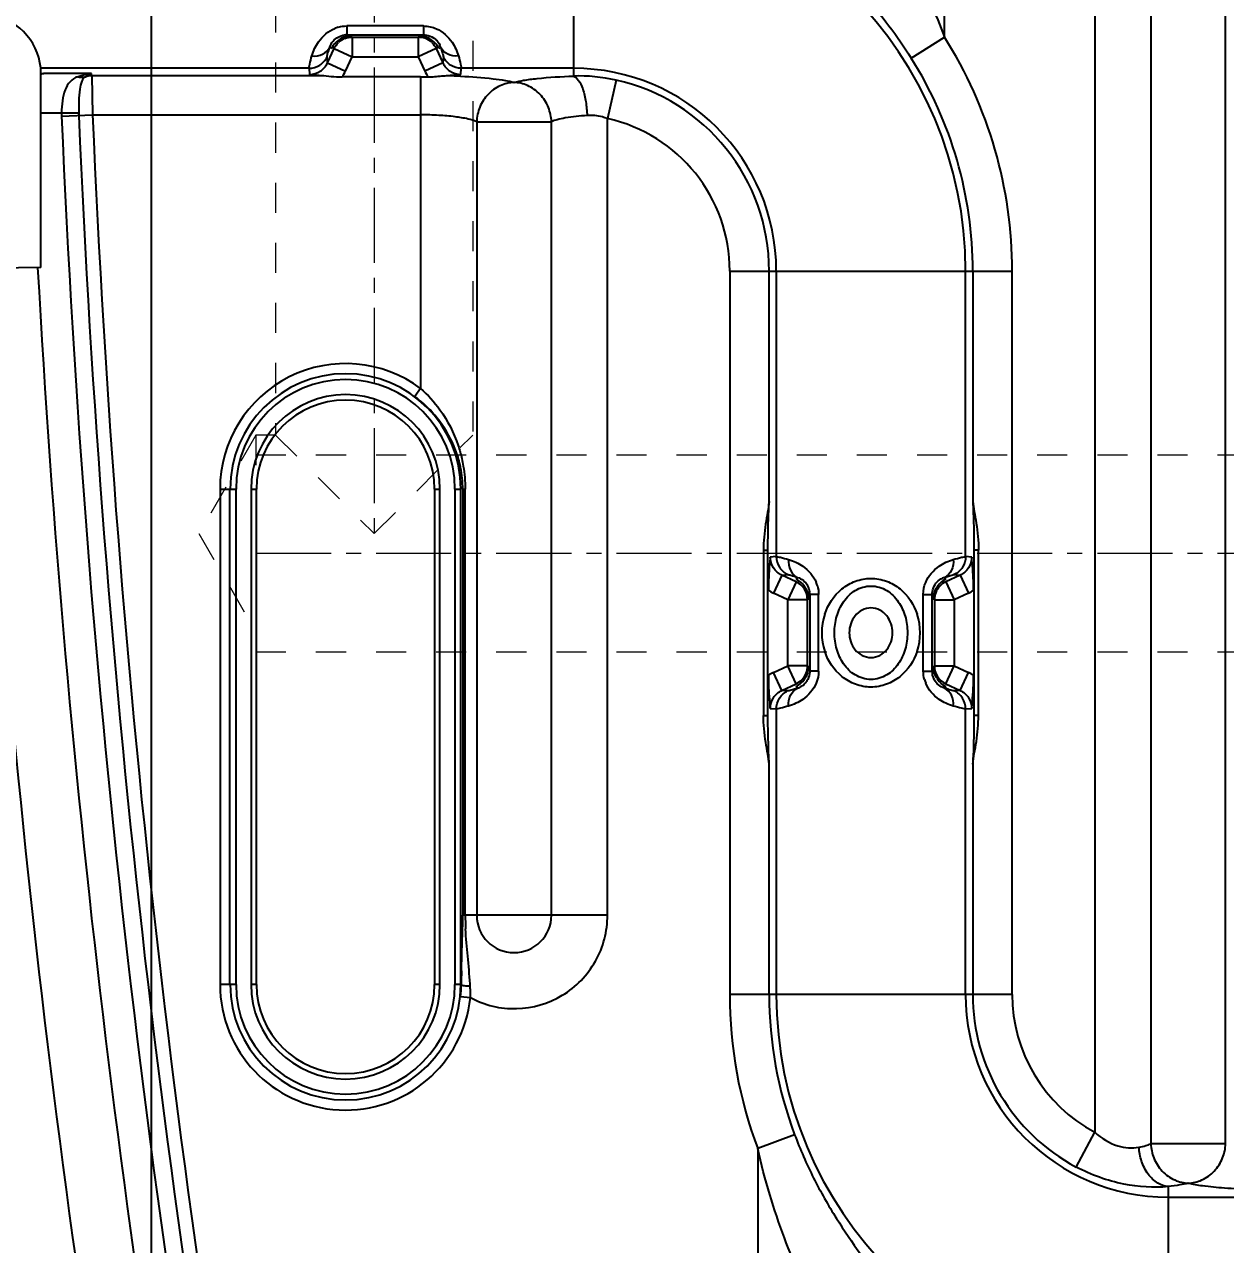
# Model space of a CAD drawing. Header units: millimetres. Extents: x 309 to 11345, y -1340 to 1318.
# Drawn here: x 855.1 to 916, y -538.5 to -476.6 of the extents above; entities that cross this region are included whole.
import ezdxf

# ---------------------------------------------------------------- set-up
doc = ezdxf.new("R2010")
doc.units = ezdxf.units.MM
doc.header["$LTSCALE"] = 16.335
doc.header["$PDMODE"] = 3
doc.header["$PDSIZE"] = 0.3125
doc.linetypes.add('CENTER', pattern=[0.6, 0.375, -0.075, 0.075, -0.075])
doc.linetypes.add('HIDDEN', pattern=[0.2, 0.1, -0.1])
doc.layers.get('0').update_dxf_attribs({"linetype": 'CONTINUOUS'})
doc.layers.get('Defpoints').update_dxf_attribs({"linetype": 'CONTINUOUS'})
doc.layers.add('cool', color=153, linetype='HIDDEN', lineweight=9)
doc.styles.get("Standard").update_dxf_attribs({"font": 'txt', "width": 0.8})
doc.dimstyles.get("Standard").update_dxf_attribs({"dimtxt": 0.15625, "dimasz": 0.1875, "dimexe": 0.125, "dimexo": 0.0625, "dimtad": 0, "dimtih": 1, "dimtoh": 1, "dimdsep": 46, "dimtxsty": 'Standard', "dimcen": 0.09, "dimadec": 0, "dimazin": 0, "dimtp": 0.01, "dimtm": 0.01, "dimtfac": 1, "dimtofl": 0, "dimtmove": 0, "dimatfit": 3, "dimfxl": 0, "dimtolj": 1, "dimarcsym": 0})

# ---------------------------------------------------------------- blocks, each defined once
blk = doc.blocks.new('*D40')
at = {"color": 4, "lineweight": -2}
blk.add_line((847.278, -482.259), (853.76, -474.645), dxfattribs=at)
at = {"color": 4}
blk.add_solid([(852.491, -473.564), (855.029, -475.725), (860.242, -467.03)], dxfattribs=at)
at = {"layer": 'Defpoints', "color": 0}
for p in [(862.835, -463.985), (860.242, -467.03)]:
    blk.add_point(p, dxfattribs=at)
at = {"color": 6, "insert": (837.77, -493.427), "char_height": 10, "attachment_point": 5, "rotation": 49.59062}
blk.add_mtext('\\A1;∅4.00', dxfattribs=at)
blk = doc.blocks.new('*D152')
at = {"color": 4, "lineweight": -2}
blk.add_line((841.336, -521.816), (751.834, -521.816), dxfattribs=at)
at = {"layer": 'Defpoints', "color": 0}
for p in [(1045.847, -463.458), (751.834, -521.816), (841.399, -521.816)]:
    blk.add_point(p, dxfattribs=at)
at = {"color": 6, "insert": (735.834, -521.816), "char_height": 10, "attachment_point": 5}
blk.add_mtext('\\A1;58.36', dxfattribs=at)
blk = doc.blocks.new('*D153')
at = {"color": 4, "lineweight": -2}
blk.add_line((843.625, -589.308), (751.834, -589.308), dxfattribs=at)
at = {"layer": 'Defpoints', "color": 0}
for p in [(1045.847, -463.458), (751.834, -589.308), (843.687, -589.308)]:
    blk.add_point(p, dxfattribs=at)
at = {"color": 6, "insert": (733.167, -589.308), "char_height": 10, "attachment_point": 5}
blk.add_mtext('\\A1;125.85', dxfattribs=at)
blk = doc.blocks.new('*D154')
at = {"color": 4, "lineweight": -2}
blk.add_line((836.37, -608.458), (751.834, -608.458), dxfattribs=at)
at = {"layer": 'Defpoints', "color": 0}
for p in [(1045.847, -463.458), (751.834, -608.458), (836.432, -608.458)]:
    blk.add_point(p, dxfattribs=at)
at = {"color": 6, "insert": (734.501, -608.458), "char_height": 10, "attachment_point": 5}
blk.add_mtext('\\A1;145.00', dxfattribs=at)
blk = doc.blocks.new('*D155')
at = {"color": 4, "lineweight": -2}
blk.add_line((805.347, -668.458), (751.834, -668.458), dxfattribs=at)
at = {"layer": 'Defpoints', "color": 0}
for p in [(1045.847, -463.458), (751.834, -668.458), (805.41, -668.458)]:
    blk.add_point(p, dxfattribs=at)
at = {"color": 6, "insert": (733.834, -668.458), "char_height": 10, "attachment_point": 5}
blk.add_mtext('\\A1;205.00', dxfattribs=at)
blk = doc.blocks.new('*D156')
at = {"color": 4, "lineweight": -2}
blk.add_line((800.847, -666.965), (800.847, -716.388), dxfattribs=at)
at = {"layer": 'Defpoints', "color": 0}
for p in [(1045.847, -463.458), (800.847, -666.902), (800.847, -716.388)]:
    blk.add_point(p, dxfattribs=at)
at = {"color": 6, "insert": (800.847, -735.055), "char_height": 10, "attachment_point": 5, "rotation": 90}
blk.add_mtext('\\A1;245.00', dxfattribs=at)
blk = doc.blocks.new('*D157')
at = {"color": 4, "lineweight": -2}
for p, q in [((846.349, -522.867), (846.349, -676.388)), ((846.349, -676.388), (827.427, -696.388)), ((827.427, -696.388), (827.427, -716.388))]:
    blk.add_line(p, q, dxfattribs=at)
at = {"layer": 'Defpoints', "color": 0}
for p in [(1045.847, -463.458), (846.349, -522.804), (827.427, -716.388)]:
    blk.add_point(p, dxfattribs=at)
at = {"color": 6, "insert": (827.427, -734.388), "char_height": 10, "attachment_point": 5, "rotation": 90}
blk.add_mtext('\\A1;199.50', dxfattribs=at)
blk = doc.blocks.new('*D158')
at = {"color": 4, "lineweight": -2}
for p, q in [((848.087, -593.771), (848.087, -676.388)), ((848.087, -676.388), (839.359, -696.388)), ((839.359, -696.388), (839.359, -716.388))]:
    blk.add_line(p, q, dxfattribs=at)
at = {"layer": 'Defpoints', "color": 0}
for p in [(1045.847, -463.458), (848.087, -593.708), (839.359, -716.388)]:
    blk.add_point(p, dxfattribs=at)
at = {"color": 6, "insert": (839.359, -735.055), "char_height": 10, "attachment_point": 5, "rotation": 90}
blk.add_mtext('\\A1;197.76', dxfattribs=at)
blk = doc.blocks.new('*D160')
at = {"color": 4, "lineweight": -2}
blk.add_line((850.78, -465.57), (850.78, -716.388), dxfattribs=at)
at = {"layer": 'Defpoints', "color": 0}
for p in [(1045.847, -463.458), (850.78, -465.508), (850.78, -716.388)]:
    blk.add_point(p, dxfattribs=at)
at = {"color": 6, "insert": (850.78, -734.388), "char_height": 10, "attachment_point": 5, "rotation": 90}
blk.add_mtext('\\A1;195.07', dxfattribs=at)
blk = doc.blocks.new('*D161')
at = {"color": 4, "lineweight": -2}
for p, q in [((861.539, -465.57), (861.539, -676.388)), ((861.539, -676.388), (862.066, -696.388)), ((862.066, -696.388), (862.066, -716.388))]:
    blk.add_line(p, q, dxfattribs=at)
at = {"layer": 'Defpoints', "color": 0}
for p in [(1045.847, -463.458), (861.539, -465.508), (862.066, -716.388)]:
    blk.add_point(p, dxfattribs=at)
at = {"color": 6, "insert": (862.066, -733.721), "char_height": 10, "attachment_point": 5, "rotation": 90}
blk.add_mtext('\\A1;184.31', dxfattribs=at)
blk = doc.blocks.new('*D168')
at = {"color": 4, "lineweight": -2}
for p, q in [((815.847, -526.278), (815.847, -675.217)), ((815.847, -675.217), (813.507, -695.217)), ((813.507, -695.217), (813.507, -715.217))]:
    blk.add_line(p, q, dxfattribs=at)
at = {"layer": 'Defpoints', "color": 0}
for p in [(1045.847, -463.458), (815.847, -526.216), (813.507, -715.217)]:
    blk.add_point(p, dxfattribs=at)
at = {"color": 6, "insert": (813.507, -733.217), "char_height": 10, "attachment_point": 5, "rotation": 90}
blk.add_mtext('\\A1;230.00', dxfattribs=at)
blk = doc.blocks.new('*D217')
at = {"color": 4, "lineweight": -2}
for p, q in [((792.226, -628.458), (772.226, -641.779)), ((952.285, -628.458), (792.226, -628.458)), ((772.226, -641.779), (752.226, -641.779))]:
    blk.add_line(p, q, dxfattribs=at)
at = {"layer": 'Defpoints', "color": 0}
for p in [(1045.847, -463.458), (952.347, -628.458), (752.226, -641.779)]:
    blk.add_point(p, dxfattribs=at)
at = {"color": 6, "insert": (734.893, -641.779), "char_height": 10, "attachment_point": 5}
blk.add_mtext('\\A1;165.00', dxfattribs=at)

msp = doc.modelspace()

# ---------------------------------------------------------------- linework, layer by layer
at = {"color": 7, "linetype": 'Continuous'}
for p, q in [((912.231, -379.51), (912.231, -533.406)), ((916.022, -533.406), (916.022, -379.51)), ((909.389, -380.093), (909.389, -532.824)), ((901.772, -477.272), (901.772, -435.644)), ((882.956, -468.86), (882.956, -479.248)), ((871.456, -476.707), (871.456, -477.159)), ((875.352, -476.707), (871.456, -476.707)), ((871.456, -477.159), (871.551, -477.239)), ((871.456, -477.159), (875.352, -477.159)), ((875.352, -477.159), (875.256, -477.239)), ((875.352, -476.707), (875.352, -477.159)), ((870.597, -477.783), (870.681, -477.853)), ((871.152, -477.372), (871.154, -477.372)), ((871.551, -477.239), (871.725, -477.239)), ((871.725, -477.272), (871.725, -478.277)), ((871.725, -477.272), (875.082, -477.272)), ((875.082, -477.239), (875.256, -477.239)), ((875.082, -477.272), (875.082, -478.277)), ((875.654, -477.372), (875.656, -477.372)), ((876.21, -477.783), (876.127, -477.853)), ((900.08, -478.338), (901.772, -477.272)), ((870.479, -478.575), (870.454, -478.279)), ((870.479, -478.575), (870.815, -477.853)), ((870.815, -477.853), (871.725, -478.277)), ((871.389, -478.999), (871.725, -478.277)), ((871.725, -478.277), (875.082, -478.277)), ((875.992, -477.853), (875.082, -478.277)), ((875.082, -478.277), (875.419, -478.999)), ((875.992, -477.853), (876.329, -478.575)), ((876.354, -478.279), (876.329, -478.575)), ((869.544, -478.854), (855.935, -478.854)), ((869.544, -478.854), (869.57, -479.161)), ((870.479, -478.575), (871.389, -478.999)), ((876.329, -478.575), (875.419, -478.999)), ((877.238, -479.161), (877.264, -478.854)), ((882.956, -478.854), (877.264, -478.854)), ((855.947, -488.958), (855.947, -479.101)), ((855.947, -479.101), (856.091, -479.12)), ((858.518, -479.12), (856.091, -479.12)), ((858.518, -479.216), (858.518, -479.12)), ((858.518, -479.216), (870.17, -479.216)), ((858.52, -479.216), (858.569, -481.216)), ((875.2, -479.293), (871.22, -479.293)), ((885.113, -479.454), (884.679, -481.406)), ((855.947, -481.12), (857.866, -481.121)), ((856.995, -481.282), (858.562, -481.216)), ((858.569, -481.216), (875.201, -481.216)), ((875.201, -481.216), (875.201, -495.097)), ((884.678, -521.816), (884.678, -481.406)), ((878.044, -481.568), (878.044, -521.816)), ((878.044, -481.568), (881.835, -481.568)), ((881.835, -521.816), (881.835, -481.568)), ((855.947, -488.958), (760.847, -490.618)), ((890.877, -489.137), (890.877, -525.838)), ((890.877, -489.137), (905.2, -489.137)), ((892.877, -500.823), (892.877, -489.137)), ((893.239, -489.137), (893.239, -503.627)), ((902.839, -503.627), (902.839, -489.137)), ((903.2, -489.137), (903.2, -500.822)), ((905.2, -525.838), (905.2, -489.137)), ((875.201, -495.097), (874.901, -495.499)), ((865.028, -500.197), (865.028, -525.335)), ((865.028, -500.197), (865.842, -500.197)), ((865.529, -525.335), (865.529, -500.197)), ((865.842, -525.335), (865.842, -500.197)), ((866.603, -500.197), (866.603, -525.335)), ((866.603, -500.197), (866.879, -500.197)), ((866.879, -525.335), (866.879, -500.197)), ((875.907, -500.197), (875.907, -525.335)), ((875.907, -500.197), (876.182, -500.197)), ((876.182, -525.335), (876.182, -500.197)), ((876.943, -500.197), (876.943, -525.335)), ((876.943, -500.197), (877.244, -500.197)), ((877.244, -525.335), (877.244, -500.197)), ((877.34, -500.197), (877.34, -521.816)), ((877.34, -500.197), (877.464, -500.197)), ((877.464, -521.816), (877.464, -500.197)), ((892.584, -503.294), (892.584, -511.68)), ((892.584, -503.294), (892.814, -503.294)), ((892.814, -511.68), (892.814, -503.294)), ((893.239, -503.627), (892.931, -503.653)), ((903.146, -503.653), (902.839, -503.627)), ((903.263, -503.294), (903.263, -511.681)), ((903.494, -503.294), (903.263, -503.294)), ((903.494, -511.68), (903.494, -503.294)), ((893.518, -504.562), (893.094, -505.472)), ((893.518, -504.562), (893.814, -504.537)), ((894.24, -504.899), (893.518, -504.562)), ((894.24, -504.899), (893.815, -505.809)), ((894.31, -504.681), (894.24, -504.764)), ((901.767, -504.681), (901.837, -504.764)), ((902.559, -504.562), (901.837, -504.899)), ((901.837, -504.899), (902.262, -505.809)), ((902.263, -504.537), (902.559, -504.562)), ((902.559, -504.562), (902.983, -505.472)), ((893.815, -505.809), (893.094, -505.472)), ((894.721, -505.235), (894.72, -505.237)), ((894.934, -505.539), (894.853, -505.635)), ((894.853, -505.809), (894.853, -505.635)), ((894.934, -505.539), (894.934, -509.435)), ((895.386, -505.539), (894.934, -505.539)), ((895.386, -509.435), (895.386, -505.539)), ((900.691, -509.435), (900.691, -505.539)), ((900.691, -505.539), (901.143, -505.539)), ((901.143, -509.435), (901.143, -505.539)), ((901.143, -505.539), (901.224, -505.635)), ((901.224, -505.809), (901.224, -505.635)), ((901.357, -505.237), (901.357, -505.235)), ((902.983, -505.472), (902.262, -505.809)), ((893.815, -509.166), (893.815, -505.809)), ((894.821, -505.809), (893.815, -505.809)), ((894.821, -509.166), (894.821, -505.809)), ((901.256, -505.809), (901.256, -509.166)), ((901.256, -505.809), (902.262, -505.809)), ((902.262, -505.809), (902.262, -509.166)), ((893.094, -509.502), (893.815, -509.166)), ((894.24, -510.076), (893.815, -509.166)), ((894.821, -509.166), (893.815, -509.166)), ((894.853, -509.34), (894.853, -509.166)), ((894.934, -509.435), (894.853, -509.34)), ((901.143, -509.435), (901.224, -509.34)), ((901.224, -509.34), (901.224, -509.166)), ((901.256, -509.166), (902.262, -509.166)), ((901.837, -510.076), (902.262, -509.166)), ((902.262, -509.166), (902.983, -509.502)), ((893.518, -510.412), (893.094, -509.502)), ((894.72, -509.737), (894.721, -509.739)), ((895.386, -509.435), (894.934, -509.435)), ((900.691, -509.435), (901.143, -509.435)), ((901.357, -509.739), (901.357, -509.737)), ((902.559, -510.412), (902.983, -509.502)), ((893.518, -510.412), (894.24, -510.076)), ((893.814, -510.437), (893.518, -510.412)), ((894.31, -510.294), (894.24, -510.21)), ((901.767, -510.294), (901.837, -510.21)), ((901.837, -510.076), (902.559, -510.412)), ((902.559, -510.412), (902.263, -510.437)), ((892.584, -511.68), (892.814, -511.68)), ((892.931, -511.321), (893.239, -511.347)), ((893.239, -511.347), (893.239, -525.838)), ((902.839, -511.347), (903.146, -511.321)), ((902.839, -525.838), (902.839, -511.347)), ((903.494, -511.68), (903.263, -511.68)), ((892.877, -525.838), (892.877, -514.152)), ((903.2, -514.151), (903.2, -525.838)), ((884.678, -521.816), (877.34, -521.816)), ((865.842, -525.335), (865.028, -525.335)), ((866.879, -525.335), (866.603, -525.335)), ((876.182, -525.335), (875.907, -525.335)), ((877.244, -525.335), (876.943, -525.335)), ((877.716, -525.408), (877.708, -525.299)), ((877.225, -525.942), (877.724, -525.995)), ((905.2, -525.838), (890.877, -525.838)), ((908.446, -534.588), (909.388, -532.823)), ((894.168, -532.951), (892.295, -533.654)), ((916.022, -533.406), (912.231, -533.406)), ((892.295, -533.654), (892.295, -551.406)), ((913.121, -546.256), (913.121, -535.584)), ((913.121, -536.12), (987.187, -536.12))]:
    msp.add_line(p, q, dxfattribs=at)
for centre, radius, start, end in [((882.956, -489.137), 19.882, 0, 90), ((852.947, -479.12), 3, 0.37078, 80), ((871.469, -478.335), 1.629, 105.85808, 112.4304), ((871.454, -478.114), 0.955, 89.91147, 97.51677), ((871.597, -478.283), 1.013, 115.92366, 154.94597), ((871.725, -478.273), 1.001, 111.68775, 133.43168), ((871.649, -478.436), 1.164, 94.87142, 98.18876), ((875.082, -478.275), 1.003, 46.58371, 89.99284), ((875.211, -478.283), 1.013, 25.05415, 64.07646), ((875.444, -477.996), 0.795, 15.56086, 23.44431), ((882.956, -489.137), 22.244, 0, 32.23527), ((882.956, -489.137), 20.244, 0, 32.23533), ((869.552, -478.142), 2.027, 325.39103, 334.9909), ((877.256, -478.142), 2.028, 205.00988, 214.50059), ((882.956, -489.137), 10.283, 0, 90), ((856.197, -479.6), 0.492, 102.47628, 111.40211), ((875.196, -455.027), 24.267, 270.00903, 270.91981), ((883.218, -487.928), 8.684, 77.39349, 91.72835), ((882.956, -489.137), 9.921, 0, 77.4411), ((860.713, -481.127), 3.721, 179.87891, 182.39131), ((1448.047, -456.458), 591.573, 182.405014, 190.727289), ((862.682, -481.044), 4.817, 180.92626, 182.40245), ((1448.047, -456.458), 590.698, 182.405013, 190.727289), ((1448.047, -456.458), 589.998, 182.405013, 190.727289), ((882.956, -489.137), 7.921, 0, 77.4411), ((1448.047, -456.458), 593.158, 183.141176, 190.727289), ((1448.047, -456.458), 596.119, 183.130535, 190.727289), ((871.393, -500.197), 6.365, 53.25486, 180), ((871.393, -500.197), 5.852, 0, 180), ((871.393, -500.197), 5.551, 0, 180), ((871.393, -500.197), 4.79, 0, 180), ((871.393, -500.197), 4.514, 0, 180), ((871.151, -500.533), 6.277, 42.47881, 53.31829), ((871.71, -500.214), 5.63, 0.16988, 11.27664), ((893.809, -505.68), 1.013, 25.92366, 64.94597), ((893.818, -505.809), 1.003, 0.00716, 65.0273), ((893.758, -505.553), 1.629, 15.77352, 22.41869), ((902.26, -505.81), 1.005, 114.91365, 158.27541), ((902.268, -505.68), 1.013, 115.05415, 154.07646), ((901.981, -505.447), 0.795, 105.56078, 113.42934), ((893.951, -503.635), 2.027, 236.66827, 244.99272), ((893.979, -505.538), 0.955, 359.91146, 7.50329), ((902.126, -503.635), 2.027, 295.00757, 303.33144), ((898.566, -507.49), 3.022, 161.88906, 198.11414), ((897.511, -507.49), 3.022, 341.88475, 18.11702), ((902.259, -509.165), 1.003, 180.00716, 245.0273), ((902.425, -509.241), 1.169, 184.89005, 188.39347), ((893.951, -511.339), 2.027, 115.00705, 123.33196), ((893.809, -509.294), 1.013, 295.05415, 334.07646), ((893.817, -509.165), 1.005, 294.91365, 338.27541), ((902.32, -509.422), 1.629, 195.77356, 202.41846), ((902.098, -509.437), 0.955, 179.91145, 187.55306), ((902.268, -509.294), 1.013, 205.92366, 244.94597), ((902.126, -511.339), 2.027, 56.66877, 64.99222), ((894.097, -509.528), 0.795, 285.56084, 293.44578), ((890.29, -521.799), 12.826, 180.07228, 183.17837), ((879.94, -521.816), 1.896, 180.00223, 360), ((947.04, -526.063), 69.784, 178.83002, 179.40246), ((871.393, -525.335), 6.365, 180, 354.04902), ((871.393, -525.335), 5.852, 180, 0), ((871.393, -525.335), 5.551, 180, 360), ((871.393, -525.335), 4.79, 180, 360), ((871.393, -525.335), 4.514, 180, 0), ((870.752, -525.261), 6.508, 357.51794, 359.35452), ((872.698, -525.759), 5.03, 359.46016, 4.00103), ((870.663, -525.257), 6.598, 354.04051, 357.5136), ((872.732, -525.759), 4.997, 357.29748, 359.45979), ((913.121, -525.838), 22.244, 180, 200.57278), ((913.121, -525.838), 20.244, 180, 200.57316), ((913.121, -525.838), 19.882, 180, 270), ((913.121, -525.838), 10.283, 180, 270), ((913.121, -525.838), 9.921, 180, 241.88534), ((913.121, -525.838), 7.921, 180, 241.88518), ((1448.047, -456.458), 601.639, 186.961913, 190.727289), ((1448.047, -456.458), 600.652, 186.961913, 190.727289)]:
    msp.add_arc(centre, radius, start, end, dxfattribs=at)
for points, knots in [([(898.929, -471.461), (899.111, -471.818), (899.583, -472.625), (900.316, -473.97), (901.08, -475.554), (901.55, -476.685), (901.772, -477.272)], [0, 0, 0, 0, 0.185723, 0.432913, 0.709372, 1, 1, 1, 1]), ([(895.787, -473.026), (895.9, -473.164), (896.172, -473.467), (896.834, -474.18), (897.801, -475.242), (898.98, -476.698), (899.725, -477.775), (900.08, -478.338)], [0, 0, 0, 0, 0.078282, 0.178773, 0.426598, 0.707877, 1, 1, 1, 1]), ([(869.687, -478.228), (869.761, -477.975), (870.022, -477.403), (870.518, -476.966), (870.848, -476.83)], [0, 0, 0, 0, 0.424987, 1, 1, 1, 1]), ([(870.597, -477.783), (870.628, -477.672), (870.787, -477.369), (871.115, -477.196), (871.329, -477.167)], [0, 0, 0, 0, 0.348013, 1, 1, 1, 1]), ([(875.352, -477.159), (875.399, -477.159), (875.573, -477.171), (875.742, -477.234), (875.849, -477.302)], [0, 0, 0, 0, 0.271694, 1, 1, 1, 1]), ([(876.002, -476.848), (876.319, -476.99), (876.795, -477.422), (877.049, -477.981), (877.12, -478.228)], [0, 0, 0, 0, 0.57449, 1, 1, 1, 1]), ([(869.687, -478.228), (869.871, -478.245), (870.241, -478.193), (870.521, -477.934), (870.597, -477.783)], [0, 0, 0, 0, 0.522338, 1, 1, 1, 1]), ([(870.454, -478.279), (870.452, -478.257), (870.463, -478.2), (870.506, -478.034), (870.558, -477.891), (870.597, -477.783)], [0, 0, 0, 0, 0.123367, 0.332805, 1, 1, 1, 1]), ([(871.551, -477.239), (871.506, -477.239), (871.417, -477.25), (871.311, -477.263), (871.089, -477.372), (871.152, -477.372)], [0, 0, 0, 0, 0.314618, 0.565572, 1, 1, 1, 1]), ([(871.154, -477.372), (871.174, -477.371), (871.238, -477.341), (871.305, -477.323), (871.352, -477.31)], [0, 0, 0, 0, 0.290572, 1, 1, 1, 1]), ([(871.352, -477.31), (871.362, -477.308), (871.405, -477.297), (871.449, -477.288), (871.484, -477.283)], [0, 0, 0, 0, 0.218281, 1, 1, 1, 1]), ([(875.169, -477.272), (875.229, -477.272), (875.383, -477.285), (875.531, -477.332), (875.619, -477.363)], [0, 0, 0, 0, 0.390798, 1, 1, 1, 1]), ([(875.656, -477.372), (875.66, -477.372), (875.669, -477.371), (875.658, -477.349), (875.625, -477.331), (875.554, -477.29), (875.428, -477.252), (875.321, -477.239), (875.256, -477.239)], [0, 0, 0, 0, 0.022646, 0.043019, 0.125728, 0.291104, 0.570822, 1, 1, 1, 1]), ([(875.619, -477.363), (875.623, -477.364), (875.635, -477.368), (875.646, -477.372), (875.654, -477.372)], [0, 0, 0, 0, 0.353076, 1, 1, 1, 1]), ([(875.849, -477.302), (875.895, -477.331), (876.028, -477.434), (876.129, -477.576), (876.174, -477.68)], [0, 0, 0, 0, 0.324699, 1, 1, 1, 1]), ([(877.12, -478.228), (876.937, -478.245), (876.567, -478.193), (876.287, -477.934), (876.21, -477.783)], [0, 0, 0, 0, 0.522337, 1, 1, 1, 1]), ([(876.21, -477.783), (876.221, -477.813), (876.259, -477.916), (876.294, -478.02), (876.316, -478.095)], [0, 0, 0, 0, 0.290853, 1, 1, 1, 1]), ([(869.544, -478.854), (869.542, -478.828), (869.552, -478.756), (869.596, -478.546), (869.647, -478.365), (869.687, -478.228)], [0, 0, 0, 0, 0.124734, 0.334633, 1, 1, 1, 1]), ([(869.544, -478.854), (869.731, -478.854), (870.113, -478.746), (870.374, -478.447), (870.454, -478.279)], [0, 0, 0, 0, 0.500609, 1, 1, 1, 1]), ([(876.316, -478.095), (876.328, -478.133), (876.343, -478.193), (876.356, -478.256), (876.354, -478.279)], [0, 0, 0, 0, 0.633007, 1, 1, 1, 1]), ([(877.264, -478.854), (877.077, -478.854), (876.695, -478.746), (876.433, -478.447), (876.354, -478.279)], [0, 0, 0, 0, 0.500608, 1, 1, 1, 1]), ([(877.12, -478.228), (877.16, -478.365), (877.212, -478.546), (877.255, -478.756), (877.265, -478.828), (877.264, -478.854)], [0, 0, 0, 0, 0.665367, 0.875266, 1, 1, 1, 1]), ([(869.57, -479.161), (869.758, -479.162), (870.142, -479.049), (870.4, -478.745), (870.479, -478.575)], [0, 0, 0, 0, 0.500366, 1, 1, 1, 1]), ([(876.329, -478.575), (876.407, -478.745), (876.666, -479.049), (877.05, -479.162), (877.238, -479.161)], [0, 0, 0, 0, 0.499688, 1, 1, 1, 1]), ([(857.808, -479.281), (857.664, -479.335), (857.387, -479.517), (857.139, -479.97), (857.016, -480.516), (856.992, -480.912), (856.992, -481.119)], [0, 0, 0, 0, 0.216551, 0.444388, 0.708962, 1, 1, 1, 1]), ([(857.808, -479.281), (857.841, -479.291), (857.971, -479.319), (858.11, -479.312), (858.203, -479.281)], [0, 0, 0, 0, 0.262944, 1, 1, 1, 1]), ([(858.203, -479.281), (858.12, -479.334), (857.982, -479.545), (857.867, -480.175), (857.859, -480.719), (857.866, -481.121)], [0, 0, 0, 0, 0.154087, 0.369385, 1, 1, 1, 1]), ([(858.516, -479.12), (858.489, -479.128), (858.378, -479.167), (858.275, -479.227), (858.203, -479.281)], [0, 0, 0, 0, 0.237559, 1, 1, 1, 1]), ([(869.57, -479.161), (869.617, -479.166), (869.817, -479.187), (870.017, -479.205), (870.17, -479.216)], [0, 0, 0, 0, 0.237498, 1, 1, 1, 1]), ([(870.17, -479.216), (870.335, -479.228), (870.683, -479.272), (871.035, -479.293), (871.22, -479.293)], [0, 0, 0, 0, 0.471585, 1, 1, 1, 1]), ([(875.202, -479.293), (875.199, -479.536), (875.203, -480.177), (875.2, -480.818), (875.2, -481.216)], [0, 0, 0, 0, 0.378122, 1, 1, 1, 1]), ([(875.585, -479.29), (875.669, -479.289), (875.986, -479.274), (876.302, -479.234), (876.536, -479.228)], [0, 0, 0, 0, 0.262904, 1, 1, 1, 1]), ([(876.519, -479.224), (876.584, -479.22), (876.824, -479.203), (877.063, -479.18), (877.238, -479.161)], [0, 0, 0, 0, 0.268761, 1, 1, 1, 1]), ([(877.229, -479.256), (877.165, -479.255), (876.929, -479.25), (876.691, -479.242), (876.519, -479.224)], [0, 0, 0, 0, 0.270348, 1, 1, 1, 1]), ([(877.229, -479.256), (877.779, -479.281), (878.539, -479.339), (879.442, -479.454), (879.796, -479.525), (879.94, -479.568)], [0, 0, 0, 0, 0.604489, 0.835151, 1, 1, 1, 1]), ([(879.94, -479.568), (879.696, -479.577), (879.202, -479.698), (878.584, -480.149), (878.163, -480.801), (878.053, -481.313), (878.044, -481.568)], [0, 0, 0, 0, 0.242853, 0.491552, 0.745133, 1, 1, 1, 1]), ([(879.94, -479.568), (880.097, -479.522), (880.485, -479.447), (881.489, -479.32), (882.338, -479.272), (882.956, -479.248)], [0, 0, 0, 0, 0.161616, 0.389385, 1, 1, 1, 1]), ([(881.835, -481.568), (881.827, -481.322), (881.72, -480.811), (881.298, -480.147), (880.667, -479.694), (880.174, -479.577), (879.94, -479.568)], [0, 0, 0, 0, 0.24522, 0.508448, 0.766423, 1, 1, 1, 1]), ([(882.956, -479.248), (883.057, -479.277), (883.258, -479.495), (883.456, -479.942), (883.591, -480.558), (883.637, -481.013), (883.645, -481.248)], [0, 0, 0, 0, 0.143661, 0.373179, 0.677422, 1, 1, 1, 1]), ([(878.044, -481.568), (877.907, -481.501), (877.54, -481.401), (876.896, -481.298), (876.09, -481.232), (875.507, -481.216), (875.201, -481.216)], [0, 0, 0, 0, 0.158927, 0.392059, 0.681054, 1, 1, 1, 1]), ([(883.645, -481.248), (883.274, -481.272), (882.763, -481.322), (882.161, -481.448), (881.927, -481.523), (881.835, -481.568)], [0, 0, 0, 0, 0.604057, 0.833071, 1, 1, 1, 1]), ([(884.678, -481.406), (884.593, -481.374), (884.26, -481.269), (883.904, -481.232), (883.645, -481.248)], [0, 0, 0, 0, 0.258645, 1, 1, 1, 1]), ([(876.942, -498.139), (876.875, -497.971), (876.575, -497.306), (876.151, -496.698), (875.781, -496.294)], [0, 0, 0, 0, 0.2482, 1, 1, 1, 1]), ([(876.179, -496.176), (876.575, -496.727), (876.996, -497.553), (877.24, -498.429), (877.29, -498.654)], [0, 0, 0, 0, 0.746531, 1, 1, 1, 1]), ([(877.231, -499.113), (877.214, -499.029), (877.14, -498.698), (877.035, -498.375), (876.942, -498.139)], [0, 0, 0, 0, 0.253095, 1, 1, 1, 1]), ([(877.29, -498.654), (877.319, -498.779), (877.419, -499.287), (877.464, -499.807), (877.464, -500.197)], [0, 0, 0, 0, 0.246502, 1, 1, 1, 1]), ([(892.877, -500.827), (892.86, -501.009), (892.794, -501.392), (892.644, -502.207), (892.592, -502.853), (892.584, -503.294)], [0, 0, 0, 0, 0.220595, 0.468086, 1, 1, 1, 1]), ([(892.814, -503.294), (892.814, -503.081), (892.821, -502.257), (892.844, -501.433), (892.877, -500.823)], [0, 0, 0, 0, 0.258531, 1, 1, 1, 1]), ([(903.2, -500.822), (903.211, -501.019), (903.246, -501.842), (903.263, -502.667), (903.263, -503.294)], [0, 0, 0, 0, 0.238737, 1, 1, 1, 1]), ([(903.2, -500.827), (903.217, -500.996), (903.279, -501.362), (903.425, -502.177), (903.493, -502.837), (903.493, -503.294)], [0, 0, 0, 0, 0.204381, 0.447908, 1, 1, 1, 1]), ([(892.931, -503.653), (892.919, -503.772), (892.863, -504.328), (892.837, -504.888), (892.837, -505.329)], [0, 0, 0, 0, 0.213143, 1, 1, 1, 1]), ([(893.518, -504.562), (893.348, -504.484), (893.044, -504.225), (892.931, -503.841), (892.931, -503.653)], [0, 0, 0, 0, 0.499687, 1, 1, 1, 1]), ([(893.239, -503.627), (893.265, -503.626), (893.337, -503.636), (893.547, -503.679), (893.728, -503.731), (893.865, -503.771)], [0, 0, 0, 0, 0.124734, 0.334633, 1, 1, 1, 1]), ([(893.239, -503.627), (893.239, -503.814), (893.347, -504.196), (893.645, -504.458), (893.814, -504.537)], [0, 0, 0, 0, 0.500609, 1, 1, 1, 1]), ([(893.865, -503.771), (893.848, -503.954), (893.899, -504.324), (894.159, -504.604), (894.31, -504.681)], [0, 0, 0, 0, 0.522338, 1, 1, 1, 1]), ([(893.865, -503.771), (894.118, -503.844), (894.69, -504.105), (895.127, -504.602), (895.263, -504.932)], [0, 0, 0, 0, 0.424984, 1, 1, 1, 1]), ([(900.815, -504.93), (900.951, -504.601), (901.388, -504.105), (901.96, -503.844), (902.212, -503.771)], [0, 0, 0, 0, 0.574997, 1, 1, 1, 1]), ([(902.212, -503.771), (902.229, -503.954), (902.178, -504.324), (901.918, -504.604), (901.767, -504.681)], [0, 0, 0, 0, 0.522336, 1, 1, 1, 1]), ([(902.212, -503.771), (902.35, -503.731), (902.531, -503.679), (902.74, -503.636), (902.812, -503.626), (902.839, -503.627)], [0, 0, 0, 0, 0.665367, 0.875266, 1, 1, 1, 1]), ([(902.839, -503.627), (902.838, -503.814), (902.73, -504.196), (902.432, -504.458), (902.263, -504.537)], [0, 0, 0, 0, 0.500608, 1, 1, 1, 1]), ([(903.146, -503.653), (903.146, -503.841), (903.034, -504.225), (902.73, -504.484), (902.559, -504.562)], [0, 0, 0, 0, 0.500463, 1, 1, 1, 1]), ([(903.24, -505.329), (903.24, -505.168), (903.231, -504.608), (903.187, -504.05), (903.146, -503.653)], [0, 0, 0, 0, 0.287239, 1, 1, 1, 1]), ([(893.814, -504.537), (893.835, -504.536), (893.893, -504.546), (894.059, -504.589), (894.202, -504.641), (894.31, -504.681)], [0, 0, 0, 0, 0.123367, 0.332805, 1, 1, 1, 1]), ([(894.31, -504.681), (894.421, -504.711), (894.724, -504.87), (894.897, -505.199), (894.926, -505.413)], [0, 0, 0, 0, 0.348001, 1, 1, 1, 1]), ([(895.694, -506.55), (895.855, -506.059), (896.316, -505.361), (897.237, -504.829), (898.038, -504.681), (898.84, -504.829), (899.761, -505.361), (900.222, -506.059), (900.383, -506.55)], [0, 0, 0, 0, 0.24695, 0.372431, 0.500001, 0.627571, 0.753052, 1, 1, 1, 1]), ([(901.143, -505.539), (901.143, -505.492), (901.156, -505.318), (901.218, -505.148), (901.286, -505.042)], [0, 0, 0, 0, 0.271751, 1, 1, 1, 1]), ([(901.286, -505.042), (901.315, -504.996), (901.419, -504.863), (901.56, -504.762), (901.664, -504.717)], [0, 0, 0, 0, 0.324676, 1, 1, 1, 1]), ([(901.767, -504.681), (901.797, -504.67), (901.901, -504.632), (902.005, -504.597), (902.08, -504.575)], [0, 0, 0, 0, 0.290978, 1, 1, 1, 1]), ([(902.08, -504.575), (902.118, -504.563), (902.178, -504.548), (902.24, -504.535), (902.263, -504.537)], [0, 0, 0, 0, 0.632876, 1, 1, 1, 1]), ([(894.72, -505.237), (894.72, -505.244), (894.728, -505.264), (894.749, -505.33), (894.771, -505.391), (894.783, -505.439)], [0, 0, 0, 0, 0.096382, 0.291016, 1, 1, 1, 1]), ([(894.853, -505.635), (894.853, -505.554), (894.839, -505.446), (894.796, -505.329), (894.772, -505.278), (894.749, -505.247), (894.738, -505.229), (894.722, -505.223), (894.721, -505.232), (894.721, -505.235)], [0, 0, 0, 0, 0.536338, 0.708417, 0.829475, 0.910471, 0.958231, 0.977628, 1, 1, 1, 1]), ([(894.783, -505.439), (894.786, -505.448), (894.797, -505.492), (894.805, -505.535), (894.81, -505.57)], [0, 0, 0, 0, 0.21891, 1, 1, 1, 1]), ([(896.189, -507.487), (896.189, -507.207), (896.263, -506.649), (896.609, -505.885), (897.205, -505.285), (898.038, -505.03), (898.872, -505.285), (899.468, -505.885), (899.814, -506.649), (899.888, -507.207), (899.888, -507.487)], [0, 0, 0, 0, 0.127226, 0.251152, 0.374267, 0.499976, 0.625725, 0.748852, 0.87278, 1, 1, 1, 1]), ([(901.357, -505.235), (901.356, -505.232), (901.355, -505.223), (901.339, -505.229), (901.328, -505.247), (901.306, -505.278), (901.282, -505.329), (901.237, -505.445), (901.224, -505.554), (901.224, -505.635)], [0, 0, 0, 0, 0.021989, 0.041128, 0.088193, 0.169463, 0.290311, 0.46109, 1, 1, 1, 1]), ([(901.256, -505.722), (901.256, -505.661), (901.269, -505.506), (901.317, -505.358), (901.348, -505.27)], [0, 0, 0, 0, 0.393345, 1, 1, 1, 1]), ([(901.348, -505.27), (901.349, -505.266), (901.352, -505.255), (901.357, -505.244), (901.357, -505.237)], [0, 0, 0, 0, 0.362698, 1, 1, 1, 1]), ([(899.138, -507.487), (899.138, -507.185), (898.982, -506.707), (898.502, -506.309), (898.039, -506.192), (897.575, -506.309), (897.095, -506.707), (896.939, -507.185), (896.939, -507.487)], [0, 0, 0, 0, 0.248549, 0.373894, 0.499976, 0.626048, 0.751414, 1, 1, 1, 1]), ([(899.888, -507.487), (899.888, -507.768), (899.814, -508.325), (899.468, -509.089), (898.872, -509.69), (898.039, -509.944), (897.205, -509.69), (896.609, -509.089), (896.263, -508.325), (896.189, -507.768), (896.189, -507.487)], [0, 0, 0, 0, 0.127223, 0.251148, 0.374261, 0.499969, 0.625718, 0.748846, 0.872776, 1, 1, 1, 1]), ([(896.939, -507.487), (896.939, -507.79), (897.095, -508.267), (897.575, -508.665), (898.039, -508.783), (898.502, -508.665), (898.982, -508.267), (899.138, -507.79), (899.138, -507.487)], [0, 0, 0, 0, 0.248557, 0.373906, 0.499992, 0.626075, 0.751443, 1, 1, 1, 1]), ([(900.383, -508.424), (900.222, -508.916), (899.761, -509.614), (898.84, -510.145), (898.039, -510.293), (897.237, -510.145), (896.316, -509.614), (895.855, -508.916), (895.694, -508.424)], [0, 0, 0, 0, 0.246949, 0.372431, 0.500001, 0.627571, 0.753052, 1, 1, 1, 1]), ([(894.721, -509.739), (894.721, -509.742), (894.722, -509.752), (894.738, -509.745), (894.749, -509.727), (894.772, -509.696), (894.796, -509.645), (894.839, -509.528), (894.853, -509.42), (894.853, -509.34)], [0, 0, 0, 0, 0.022385, 0.041765, 0.089535, 0.170495, 0.291548, 0.463471, 1, 1, 1, 1]), ([(894.821, -509.252), (894.821, -509.313), (894.808, -509.469), (894.76, -509.617), (894.729, -509.705)], [0, 0, 0, 0, 0.394218, 1, 1, 1, 1]), ([(901.224, -509.34), (901.224, -509.421), (901.237, -509.529), (901.282, -509.646), (901.306, -509.696), (901.328, -509.727), (901.339, -509.745), (901.355, -509.751), (901.356, -509.742), (901.357, -509.739)], [0, 0, 0, 0, 0.53878, 0.709627, 0.830417, 0.911609, 0.958791, 0.977938, 1, 1, 1, 1]), ([(892.837, -509.645), (892.837, -509.806), (892.846, -510.366), (892.89, -510.925), (892.931, -511.321)], [0, 0, 0, 0, 0.287238, 1, 1, 1, 1]), ([(894.791, -509.933), (894.761, -509.979), (894.658, -510.112), (894.517, -510.212), (894.413, -510.257)], [0, 0, 0, 0, 0.324542, 1, 1, 1, 1]), ([(894.729, -509.705), (894.728, -509.709), (894.725, -509.72), (894.72, -509.73), (894.72, -509.737)], [0, 0, 0, 0, 0.362695, 1, 1, 1, 1]), ([(894.934, -509.435), (894.934, -509.482), (894.921, -509.656), (894.859, -509.826), (894.791, -509.933)], [0, 0, 0, 0, 0.27182, 1, 1, 1, 1]), ([(901.767, -510.294), (901.656, -510.263), (901.354, -510.104), (901.18, -509.776), (901.152, -509.562)], [0, 0, 0, 0, 0.348046, 1, 1, 1, 1]), ([(901.296, -509.542), (901.293, -509.533), (901.282, -509.49), (901.273, -509.446), (901.268, -509.412)], [0, 0, 0, 0, 0.21794, 1, 1, 1, 1]), ([(901.357, -509.737), (901.357, -509.73), (901.349, -509.711), (901.329, -509.647), (901.308, -509.589), (901.296, -509.542)], [0, 0, 0, 0, 0.097651, 0.292493, 1, 1, 1, 1]), ([(903.146, -511.321), (903.158, -511.203), (903.214, -510.646), (903.24, -510.086), (903.24, -509.645)], [0, 0, 0, 0, 0.213196, 1, 1, 1, 1]), ([(892.931, -511.321), (892.931, -511.133), (893.044, -510.749), (893.348, -510.491), (893.518, -510.412)], [0, 0, 0, 0, 0.500367, 1, 1, 1, 1]), ([(893.239, -511.347), (893.239, -511.16), (893.347, -510.778), (893.645, -510.517), (893.814, -510.437)], [0, 0, 0, 0, 0.500608, 1, 1, 1, 1]), ([(893.998, -510.4), (893.96, -510.411), (893.9, -510.427), (893.837, -510.439), (893.814, -510.437)], [0, 0, 0, 0, 0.632899, 1, 1, 1, 1]), ([(893.865, -511.204), (893.848, -511.02), (893.899, -510.65), (894.159, -510.37), (894.31, -510.294)], [0, 0, 0, 0, 0.522337, 1, 1, 1, 1]), ([(895.262, -510.045), (895.126, -510.374), (894.689, -510.869), (894.118, -511.13), (893.865, -511.204)], [0, 0, 0, 0, 0.574997, 1, 1, 1, 1]), ([(894.31, -510.294), (894.28, -510.305), (894.176, -510.342), (894.072, -510.378), (893.998, -510.4)], [0, 0, 0, 0, 0.290956, 1, 1, 1, 1]), ([(902.212, -511.204), (901.959, -511.13), (901.388, -510.869), (900.95, -510.372), (900.814, -510.043)], [0, 0, 0, 0, 0.424984, 1, 1, 1, 1]), ([(902.212, -511.204), (902.229, -511.02), (902.178, -510.65), (901.918, -510.37), (901.767, -510.294)], [0, 0, 0, 0, 0.522338, 1, 1, 1, 1]), ([(902.263, -510.437), (902.242, -510.439), (902.184, -510.428), (902.018, -510.385), (901.875, -510.333), (901.767, -510.294)], [0, 0, 0, 0, 0.123367, 0.332805, 1, 1, 1, 1]), ([(902.839, -511.347), (902.838, -511.16), (902.73, -510.778), (902.432, -510.517), (902.263, -510.437)], [0, 0, 0, 0, 0.500609, 1, 1, 1, 1]), ([(902.559, -510.412), (902.73, -510.491), (903.034, -510.749), (903.146, -511.133), (903.146, -511.321)], [0, 0, 0, 0, 0.499859, 1, 1, 1, 1]), ([(893.865, -511.204), (893.728, -511.244), (893.547, -511.295), (893.337, -511.339), (893.265, -511.349), (893.239, -511.347)], [0, 0, 0, 0, 0.665367, 0.875266, 1, 1, 1, 1]), ([(902.839, -511.347), (902.812, -511.349), (902.74, -511.339), (902.531, -511.295), (902.35, -511.244), (902.212, -511.204)], [0, 0, 0, 0, 0.124734, 0.334633, 1, 1, 1, 1]), ([(892.877, -514.147), (892.86, -513.978), (892.798, -513.612), (892.652, -512.797), (892.584, -512.138), (892.584, -511.68)], [0, 0, 0, 0, 0.204381, 0.447908, 1, 1, 1, 1]), ([(892.877, -514.152), (892.866, -513.956), (892.831, -513.132), (892.814, -512.308), (892.814, -511.68)], [0, 0, 0, 0, 0.238737, 1, 1, 1, 1]), ([(903.2, -514.147), (903.217, -513.965), (903.283, -513.582), (903.433, -512.768), (903.485, -512.121), (903.494, -511.68)], [0, 0, 0, 0, 0.220595, 0.468086, 1, 1, 1, 1]), ([(903.263, -511.681), (903.263, -511.894), (903.257, -512.717), (903.233, -513.541), (903.2, -514.151)], [0, 0, 0, 0, 0.258531, 1, 1, 1, 1]), ([(877.271, -524.638), (877.28, -524.161), (877.31, -523.22), (877.34, -522.28), (877.34, -521.816)], [0, 0, 0, 0, 0.506673, 1, 1, 1, 1]), ([(877.724, -525.995), (878.082, -526.185), (878.849, -526.479), (880.469, -526.65), (882.498, -526.065), (883.963, -524.546), (884.575, -523.036), (884.678, -522.221), (884.678, -521.816)], [0, 0, 0, 0, 0.125506, 0.251043, 0.499995, 0.74896, 0.874499, 1, 1, 1, 1]), ([(877.708, -525.299), (877.673, -524.83), (877.623, -524.133), (877.53, -523.205), (877.487, -522.744), (877.484, -522.51)], [0, 0, 0, 0, 0.503761, 0.749741, 1, 1, 1, 1]), ([(877.26, -525.335), (877.267, -525.35), (877.323, -525.366), (877.415, -525.388), (877.557, -525.401), (877.661, -525.406), (877.716, -525.408)], [0, 0, 0, 0, 0.104603, 0.325015, 0.644716, 1, 1, 1, 1]), ([(909.389, -532.824), (909.726, -533.124), (910.431, -533.577), (911.277, -533.652), (911.628, -533.584)], [0, 0, 0, 0, 0.558291, 1, 1, 1, 1]), ([(894.168, -532.951), (894.449, -533.7), (895.088, -535.153), (896.229, -537.159), (897.255, -538.65), (898.004, -539.666), (898.324, -540.103), (898.457, -540.3)], [0, 0, 0, 0, 0.280848, 0.556478, 0.80975, 0.916361, 1, 1, 1, 1]), ([(911.628, -533.584), (911.746, -533.561), (911.951, -533.514), (912.151, -533.446), (912.231, -533.406)], [0, 0, 0, 0, 0.573617, 1, 1, 1, 1]), ([(912.231, -533.406), (912.239, -533.652), (912.346, -534.163), (912.768, -534.827), (913.399, -535.281), (913.893, -535.398), (914.127, -535.406)], [0, 0, 0, 0, 0.245221, 0.50845, 0.766424, 1, 1, 1, 1]), ([(914.127, -535.406), (914.361, -535.398), (914.855, -535.281), (915.485, -534.827), (915.907, -534.163), (916.014, -533.652), (916.022, -533.406)], [0, 0, 0, 0, 0.233583, 0.491558, 0.754783, 1, 1, 1, 1]), ([(895.137, -541.704), (895.041, -541.474), (894.811, -540.963), (894.289, -539.8), (893.603, -538.135), (892.873, -535.962), (892.471, -534.437), (892.295, -533.655)], [0, 0, 0, 0, 0.087593, 0.196343, 0.447301, 0.71887, 1, 1, 1, 1]), ([(913.121, -535.584), (912.936, -535.566), (912.535, -535.423), (912.053, -534.954), (911.731, -534.309), (911.64, -533.824), (911.628, -533.584)], [0, 0, 0, 0, 0.207788, 0.456496, 0.731712, 1, 1, 1, 1]), ([(913.121, -535.584), (912.371, -535.653), (910.739, -535.549), (909.201, -534.991), (908.446, -534.588)], [0, 0, 0, 0, 0.468067, 1, 1, 1, 1]), ([(914.127, -535.406), (913.989, -535.447), (913.655, -535.515), (913.317, -535.561), (913.121, -535.584)], [0, 0, 0, 0, 0.420447, 1, 1, 1, 1]), ([(918.865, -535.758), (918.356, -535.758), (917.388, -535.743), (916.049, -535.677), (914.977, -535.574), (914.364, -535.477), (914.127, -535.406)], [0, 0, 0, 0, 0.32038, 0.61062, 0.844058, 1, 1, 1, 1])]:
    msp.add_open_spline(points, degree=3, knots=knots, dxfattribs=at)
for points in [[(871.024, -476.768), (871.164, -476.729), (871.311, -476.707), (871.456, -476.707)], [(875.352, -476.707), (875.573, -476.707), (875.799, -476.757), (876.002, -476.848)], [(870.815, -477.853), (870.868, -477.739), (870.945, -477.633), (871.036, -477.546)], [(871.355, -477.343), (871.472, -477.297), (871.6, -477.272), (871.725, -477.272)], [(871.55, -477.276), (871.58, -477.273), (871.609, -477.272), (871.639, -477.272)], [(875.771, -477.546), (875.863, -477.633), (875.939, -477.739), (875.992, -477.853)], [(856.018, -479.142), (855.993, -479.151), (855.97, -479.163), (855.947, -479.176)], [(857.808, -479.281), (858.034, -479.195), (858.275, -479.141), (858.516, -479.12)], [(858.203, -479.281), (858.302, -479.239), (858.412, -479.216), (858.52, -479.216)], [(875.201, -495.097), (875.567, -495.416), (875.896, -495.781), (876.179, -496.176)], [(900.691, -505.539), (900.691, -505.332), (900.735, -505.121), (900.815, -504.93)], [(894.81, -505.57), (894.817, -505.62), (894.821, -505.671), (894.821, -505.722)], [(895.325, -505.11), (895.364, -505.249), (895.386, -505.395), (895.386, -505.539)], [(901.327, -505.438), (901.281, -505.555), (901.256, -505.683), (901.256, -505.809)], [(894.75, -509.536), (894.796, -509.419), (894.821, -509.291), (894.821, -509.166)], [(901.26, -509.341), (901.258, -509.311), (901.256, -509.282), (901.256, -509.252)], [(895.386, -509.435), (895.386, -509.642), (895.342, -509.853), (895.262, -510.045)], [(900.752, -509.864), (900.713, -509.725), (900.691, -509.58), (900.691, -509.435)]]:
    msp.add_open_spline(points, degree=3, dxfattribs=at)
at = {"layer": 'cool', "color": 1, "linetype": 'CENTER', "ltscale": 0.621977}
for p, q in [((872.847, -399.571), (872.847, -502.458)), ((866.847, -503.458), (1330.847, -503.458))]:
    msp.add_line(p, q, dxfattribs=at)
at = {"layer": 'cool', "ltscale": 0.932966}
for p, q in [((867.847, -408.458), (867.847, -497.458)), ((877.847, -413.458), (877.847, -497.458)), ((866.847, -497.458), (863.96, -502.458)), ((866.847, -497.458), (866.847, -507.458)), ((867.847, -497.458), (866.847, -497.458)), ((867.847, -497.458), (872.847, -502.458)), ((872.847, -502.458), (877.847, -497.458)), ((866.847, -498.458), (1316.517, -498.458)), ((863.96, -502.458), (866.847, -507.458)), ((866.847, -508.458), (1316.517, -508.458))]:
    msp.add_line(p, q, dxfattribs=at)

# ---------------------------------------------------------------- dimensions: what is measured, and where the dimension line sits
for feature_location, offset, dtype, picture, middle in [((843.687, -589.308), (-91.853, 0), 0, '*D153', (733.167, -589.308)), ((805.41, -668.458), (-53.576, 0), 0, '*D155', (733.834, -668.458)), ((836.432, -608.458), (-84.598, 0), 0, '*D154', (734.501, -608.458)), ((952.347, -628.458), (-200.121, -13.321), 0, '*D217', (734.893, -641.779)), ((841.399, -521.816), (-89.565, 0), 0, '*D152', (735.834, -521.816)), ((800.847, -666.902), (0, -49.486), 1, '*D156', (800.847, -735.055)), ((815.847, -526.216), (-2.34, -189.001), 1, '*D168', (813.507, -733.217)), ((846.349, -522.804), (-18.922, -193.584), 1, '*D157', (827.427, -734.388)), ((848.087, -593.708), (-8.728, -122.68), 1, '*D158', (839.359, -735.055)), ((850.78, -465.508), (0, -250.881), 1, '*D160', (850.78, -734.388)), ((861.539, -465.508), (0.527, -250.881), 1, '*D161', (862.066, -733.721))]:
    dim = msp.add_ordinate_dim(feature_location=feature_location, offset=offset, dtype=dtype, origin=(1045.847, -463.458), dimstyle='Standard', override={"dimtxt": 10, "dimasz": 10, "dimgap": 0, "dimtih": 0, "dimtoh": 0, "dimzin": 0, "dimcen": 0, "dimclrd": 4, "dimclre": 4, "dimclrt": 6, "dimadec": 2, "dimtp": 0, "dimtm": 0, "dimtzin": 0})
    dim.commit()
    dim.dimension.update_dxf_attribs({"geometry": picture, "text_midpoint": middle})
dim = msp.add_diameter_dim_2p(p1=(862.835, -463.985), p2=(860.242, -467.03), dimstyle='Standard', override={"dimtxt": 10, "dimasz": 10, "dimgap": 0, "dimtih": 0, "dimtoh": 0, "dimzin": 0, "dimcen": 0, "dimclrd": 4, "dimclre": 4, "dimclrt": 6, "dimadec": 2, "dimtp": 0, "dimtm": 0, "dimtzin": 0})
dim.commit()
dim.dimension.update_dxf_attribs({"geometry": '*D40', "text_midpoint": (837.77, -493.427)})

doc.saveas('drawing.dxf')
